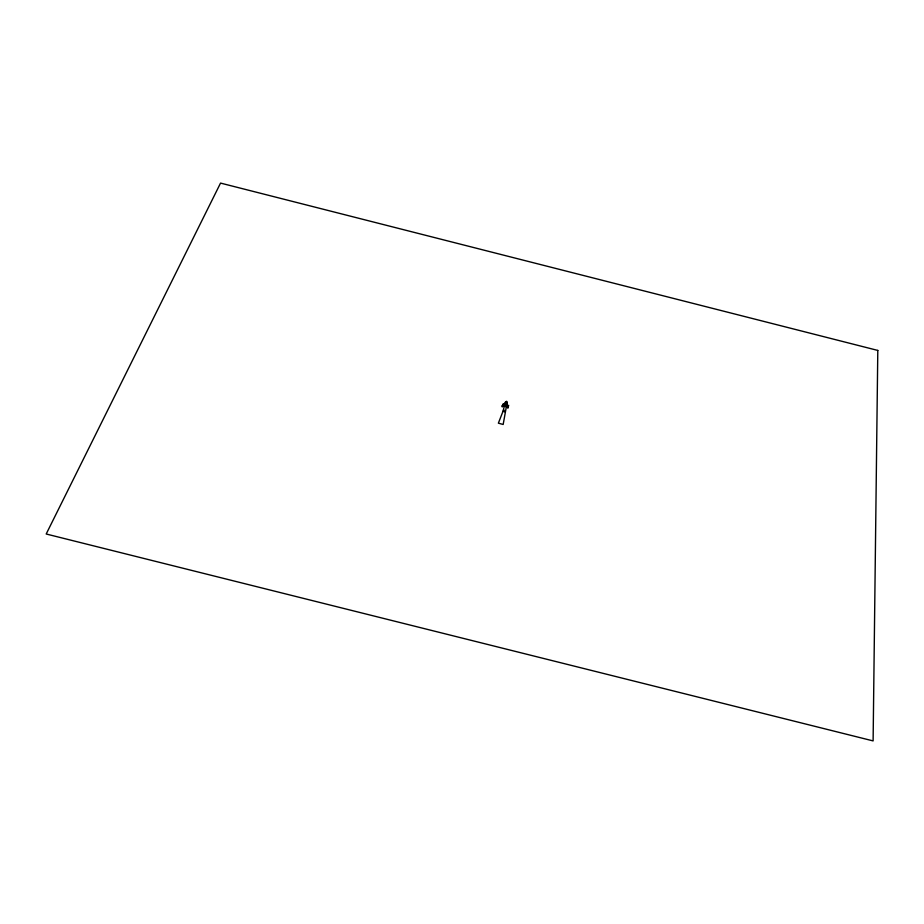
<?xml version="1.0" encoding="UTF-8"?>
<svg xmlns="http://www.w3.org/2000/svg" width="924" height="924" viewBox="0 0 924 924"><rect width="100%" height="100%" fill="white"/><g stroke="black" fill="none" stroke-linecap="round" stroke-linejoin="round"><path stroke-width="1.39" d="M506.514 405.867L503.164 424.474L498.371 423.169L503.014 411.284L505.347 402.275L506.687 401.27L507.311 402.818L506.71 405.128L504.747 404.597L506.086 403.58M502.425 405.648L506.548 401.928L508.177 407.207L502.425 405.648L503.915 403.927M502.229 406.768L502.933 404.065L502.206 406.699M506.352 402.679L506.548 401.928M507.842 408.304L508.685 405.336M504.342 410.268L503.014 411.284L504.954 411.804M505.347 402.275L507.311 402.818M502.621 404.897L508.373 406.468M877.8 350.427L873.111 740.909L46.2 534.003L220.547 183.091L877.8 350.427"/></g></svg>
